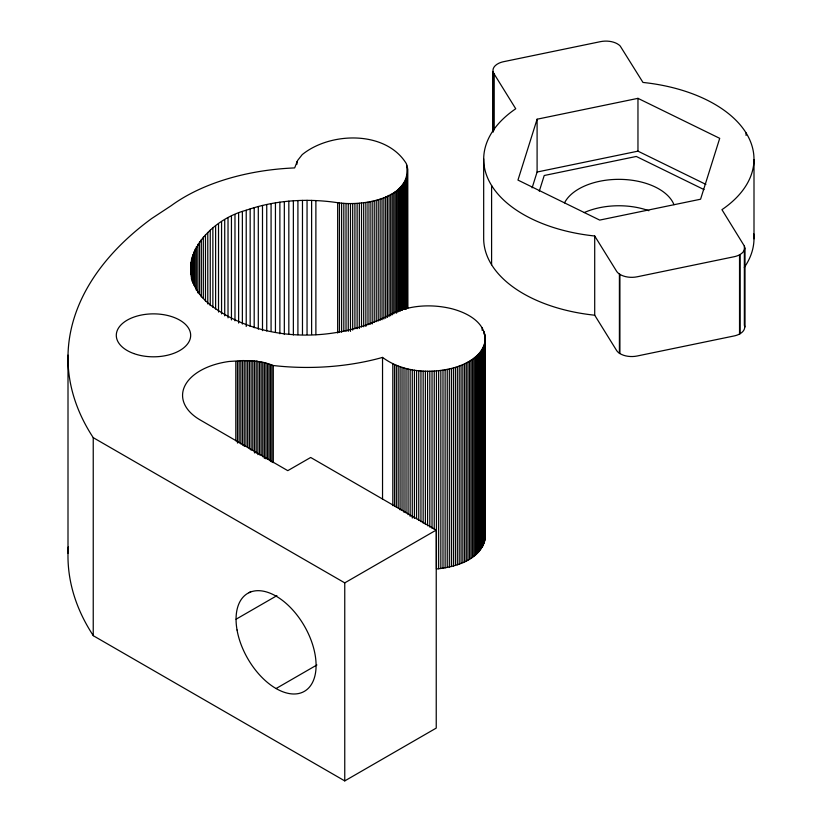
<?xml version="1.0" encoding="UTF-8"?>
<svg xmlns="http://www.w3.org/2000/svg" width="822" height="822" viewBox="0 0 822 822"><rect width="100%" height="100%" fill="white"/><g stroke="black" fill="none" stroke-linecap="round" stroke-linejoin="round"><path stroke-width="1.23" d="M68 553.185L68.01 355.155M246.22 326.498L246.22 210.237C275.432 200.044 307.171 198.153 337.667 202.695C362.276 206.466 413.774 198.832 406.407 163.763C385.908 130.225 330.156 131.797 302.198 154.639L297.615 160.475L294.656 167.924L293.475 167.965A173.01 99.894 0 0 0 171.171 205.706L151.597 218.59A390.111 225.228 0 0 0 93.235 437.653L93.235 635.683L344.757 780.9L436.235 728.097L436.235 530.077L310.675 457.474L287.772 470.657L200.116 419.919A60.294 34.812 0 0 1 184.888 385.806A60.294 34.812 0 0 1 228.999 361.485L243.086 360.56L254.491 360.961L264.365 362.594L273.294 365.523A173.01 99.894 0 0 0 379.476 358.258L382.538 357.406C402.605 372.304 429.824 374.072 453.395 367.958C467.554 364.023 485.052 354.652 485.278 337.924C483.809 321.063 465.899 312.339 451.381 308.63C431.54 303.873 409.767 305.034 391.272 314.055C335.993 343.534 261.221 343.38 210.247 304.89C166.63 269.945 203.815 221.488 246.22 210.237M250.165 326.447L250.165 208.911M254.193 327.752L254.193 207.658M258.303 329.16L258.303 206.507M262.495 330.66L262.495 205.449M266.749 330.978L266.749 204.493M271.075 331.389L271.075 203.63M275.442 331.893L275.442 202.859M279.87 333.783L279.87 202.191M284.33 334.503L284.33 201.626M288.83 334.03L288.83 201.164M293.362 334.955L293.362 200.804M297.913 334.688L297.913 200.547M302.475 334.533L302.475 200.393M307.048 334.482L307.048 200.342M311.62 334.533L311.62 200.393M315.884 334.677L315.884 200.537M337.667 333.013L337.667 202.695M339.445 331.975L339.445 202.931M341.623 332.211L341.623 203.178M343.822 331.132L343.822 203.373M346.031 331.266L346.031 203.507M348.251 331.358L348.251 203.599M350.47 331.41L350.47 203.64M352.689 330.115L352.689 203.64M354.909 328.779L354.909 203.579M357.128 328.677L357.128 203.466M359.327 328.512L359.327 203.311M361.526 327.033L361.526 203.106M363.694 326.766L363.694 202.839M365.852 326.457L365.852 202.531M367.989 324.824L367.989 202.181M370.095 324.423L370.095 201.77M372.181 323.971L372.181 201.318M374.226 322.193L374.226 200.825M376.24 321.649L376.24 200.28M378.212 321.063L378.212 199.684M380.144 320.426L380.144 199.058M382.035 319.748L382.035 198.379M382.538 499.221L382.538 357.406M383.874 319.028L383.874 197.66M385.662 318.268L385.662 196.9M387.398 317.467L387.398 196.098M389.073 316.624L389.073 195.256M390.697 315.751L390.697 194.382M392.258 314.836L392.258 193.468M392.793 505.633L392.793 363.817M393.759 313.891L393.759 192.523M394.539 506.424L394.539 364.608M395.187 312.905L395.187 191.536M396.338 507.184L396.338 365.369M396.553 313.172L396.553 190.519M397.848 312.134L397.848 189.481M398.187 507.893L398.187 366.078M399.071 311.055L399.071 188.413M400.078 509.846L400.078 366.746M400.222 311.24L400.222 187.313M401.29 310.11L401.29 186.183M402.02 510.472L402.02 367.372M402.287 310.243L402.287 185.042M403.201 309.072L403.201 183.871M404.003 512.332L404.003 367.958M404.044 309.164L404.044 182.679M404.794 309.236L404.794 181.477M405.472 309.288L405.472 180.254M406.017 512.866L406.017 368.492M406.058 309.329L406.058 179.021M406.561 308.086L406.561 177.768M406.982 308.096L406.982 176.504M407.311 308.106L407.311 175.24M407.558 308.116L407.486 167.554M407.722 308.106L407.681 168.839M408.072 514.634L408.072 368.986M410.157 516.36L410.157 369.427M412.274 518.024L412.274 369.828M414.411 518.374L414.411 370.177M416.569 518.682L416.569 370.475M418.747 520.203L418.747 370.722M420.946 521.682L420.946 370.928M423.155 523.111L423.155 371.082M425.364 524.487L425.364 371.174M427.584 525.823L427.584 371.225M429.814 527.097L429.814 371.225M432.033 528.32L432.033 371.174M434.242 529.502L434.242 371.082M436.451 370.928L436.451 568.958C455.655 567.211 482.237 559.546 485.278 537.228L485.278 337.924M438.65 568.752L438.65 370.722M440.828 568.505L440.828 370.475M442.986 568.208L442.986 370.177M445.123 567.858L445.123 369.828M447.24 567.457L447.24 369.427M449.326 567.016L449.326 368.986M451.381 566.522L451.381 368.492M453.395 565.988L453.395 367.958M455.378 565.402L455.378 367.372M457.32 564.776L457.32 366.746M459.21 564.108L459.21 366.078M461.06 563.399L461.06 365.369M462.858 562.638L462.858 364.608M464.605 561.847L464.605 363.817M466.29 561.015L466.29 362.985M467.923 560.142L467.923 362.112M469.496 559.237L469.496 361.207M471.006 558.292L471.006 360.262M472.445 557.316L472.445 359.286M473.821 556.309L473.821 358.279M475.126 555.271L475.126 357.241M476.359 554.203L476.359 356.173M477.52 553.114L477.52 355.083M478.61 551.994L478.61 353.963M479.616 550.853L479.616 352.823M480.551 549.682L480.551 351.652M481.394 548.5L481.394 350.47M482.165 547.298L482.165 349.268M482.853 546.075L482.853 348.045M483.459 544.842L483.459 346.812M483.973 543.589L483.973 345.569M484.415 542.335L484.415 344.305M484.754 541.061L484.754 334.081M485.021 539.787L485.021 335.355M485.196 538.513L485.196 336.64M537.095 119.211L517.963 180.09L599.7 220.09L700.58 199.222L719.712 138.343L637.964 98.342L537.095 119.211L537.095 172.024L532.122 187.848M539.283 191.207L544.215 175.507L636.3 156.457L704.033 189.605M248.912 592.713L251.121 591.439M236.058 619.223L276.911 595.652M93.235 437.653L344.757 582.87L436.235 530.077M276.069 688.538L316.902 664.967M493.077 71.576L493.179 71.987A16.173 9.34 0 0 0 493.683 73.209L515.733 108.761A135.157 78.039 0 0 0 594.707 235.996L616.521 271.147A16.173 9.34 0 0 0 619.408 274.034L619.891 274.353A16.173 9.34 0 0 0 637.194 276.788L733.995 256.762A16.173 9.34 0 0 0 739.533 254.82L740.057 254.522A16.173 9.34 0 0 0 744.701 248.11L744.701 247.699A16.173 9.34 0 0 0 744.352 246.035L721.942 209.672A135.157 78.039 0 0 0 642.968 82.436L620.281 46.135A16.173 9.34 0 0 0 619.151 45.056L618.719 44.727A16.173 9.34 0 0 0 600.481 41.645L503.681 61.671A16.173 9.34 0 0 0 499.242 63.078L498.677 63.335A16.173 9.34 0 0 0 493.077 71.576L493.077 131.623M483.675 158.831L483.675 238.041A135.157 78.039 0 0 0 594.707 315.206L616.521 350.357A16.173 9.34 0 0 0 619.408 353.244L619.891 353.563A16.173 9.34 0 0 0 637.194 355.998L733.995 335.972A16.173 9.34 0 0 0 739.533 334.03L740.057 333.732A16.173 9.34 0 0 0 744.701 327.32L744.701 248.11M537.095 172.024L637.964 151.156L705.893 184.395M484.754 532.111L485.278 537.228M744.701 247.699L744.701 327.32M754 159.602L754 238.812M746.078 132.897L746.078 135.445M744.352 246.035L744.352 325.245A16.173 9.34 0 0 1 744.701 326.909M740.057 254.522L740.057 333.732M739.533 254.82L739.533 334.03M637.964 98.342L637.964 151.156M619.891 274.353L619.891 353.563M619.408 274.034L619.408 353.244M594.707 235.996L594.707 315.206M493.909 73.61L493.909 129.825M493.683 73.209L493.683 130.708M493.179 71.987L493.179 132.034M491.597 185.546L491.597 264.756M483.973 331.564L483.973 334.112M482.165 327.855L482.165 330.413M406.849 165.017L406.849 167.575M344.757 582.87L344.757 780.9M296.948 161.698L296.948 164.246M273.294 365.523L273.294 462.611M271.887 364.947L271.887 462.046M270.448 364.413L270.448 461.512M268.979 363.91L268.979 459.724M267.469 363.437L267.469 459.251M265.927 362.995L265.927 458.82M264.365 362.594L264.365 458.419M262.763 362.235L262.763 456.775M261.149 361.906L261.149 455.162M259.516 361.608L259.516 454.874M257.851 454.617L257.851 361.351L256.187 361.135L256.187 453.128M254.491 360.961L254.491 452.943M252.796 360.817L252.796 450.251M251.09 360.714L251.09 450.148M249.385 360.653L249.385 448.812M247.669 360.632L247.669 447.507M245.953 360.642L245.953 446.243M244.237 360.694L244.237 446.295M242.531 360.786L242.531 445.113M242.367 211.665L242.367 324.094M240.836 360.92L240.836 443.962M239.14 361.094L239.14 442.853M238.616 213.175L238.616 323.046M237.466 361.3L237.466 443.058M235.811 361.546L235.811 440.756M234.979 214.768L234.979 320.806M231.444 216.443L231.444 319.922M228.023 218.19L228.023 317.847M224.725 220.019L224.725 315.843M221.56 221.93L221.56 313.912M218.518 223.903L218.518 312.052M215.621 225.937L215.621 308.98M212.867 228.043L212.867 307.253M210.247 230.211L210.247 305.589M207.781 232.431L207.781 303.976M205.479 234.712L205.479 301.14M203.322 237.034L203.322 298.355M201.328 239.408L201.328 296.906M199.489 241.832L199.489 294.204M197.825 244.288L197.825 292.838M196.324 246.775L196.324 290.217M194.999 249.302L194.999 286.354M193.848 251.861L193.848 285.08M192.872 254.44L192.872 283.22M192.06 257.029L192.06 281.309M191.434 259.649L191.434 278.812M190.992 262.28L190.992 273.777M190.725 264.91L190.725 274.024M190.632 267.551L190.632 273.932M93.307 635.663A390.08 225.177 0 0 1 68.277 546.99M753.764 233.869A135.157 78.039 0 0 1 744.311 267.427M564.519 202.859A56.595 32.675 0 0 1 620.476 179.36A56.595 32.675 0 0 1 673.989 204.699M584.216 212.579A56.595 32.675 0 0 1 648.856 210.73M133.637 353.501A37.185 21.475 0 0 0 190.642 336.188A37.185 21.475 0 0 0 136.164 316.336A37.185 21.475 0 0 0 133.637 353.501M237.044 629.991A56.595 32.675 60 0 0 303.236 691.949A56.595 32.675 60 0 0 287.936 605.054A56.595 32.675 60 0 0 237.044 629.991"/></g></svg>
